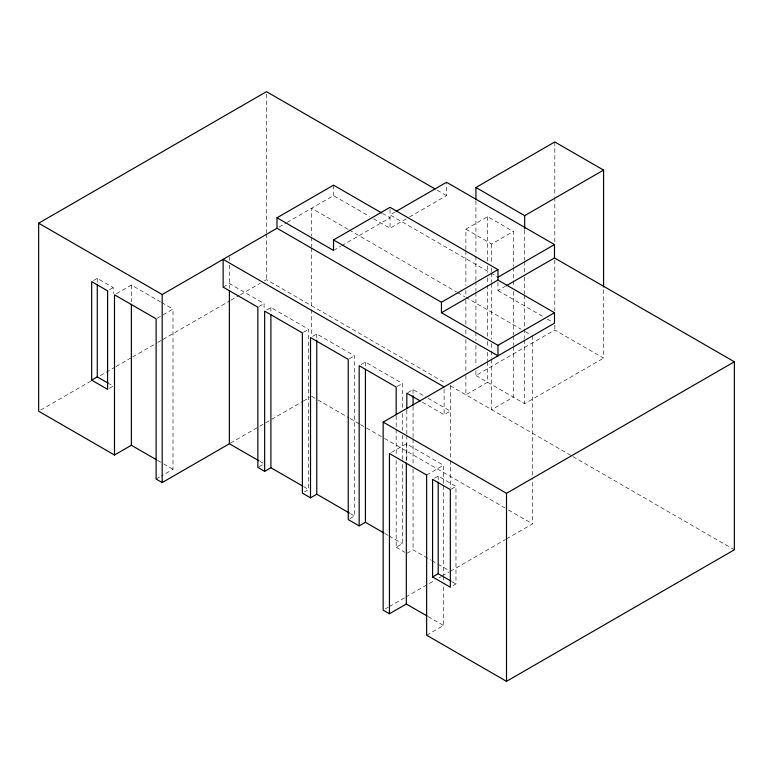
<?xml version="1.0" encoding="UTF-8"?>
<svg xmlns="http://www.w3.org/2000/svg" width="773" height="773" viewBox="0 0 773 773"><rect width="100%" height="100%" fill="white"/><g stroke="black" fill="none" stroke-linecap="round" stroke-linejoin="round"><path stroke-width="0.58" stroke-dasharray="3.87 2.9" d="M93.523 280.531L97.272 278.367L113.216 287.566L113.216 293.576M109.466 289.73L113.216 287.566M116.472 293.653L131.371 285.053L160.504 301.876M279.034 227.069L286.155 222.962M287.179 222.373L333.521 195.617L369.484 216.382M157.112 318.263L162.079 315.394M163.064 314.824L172.997 309.094L172.997 469.298L161.084 476.178M223.146 287.16L229.388 283.546L264.095 303.586L264.095 309.606M40.737 410.019L90.905 381.05M100.316 375.62L114.945 367.175M115.989 366.566L131.661 357.522M132.714 356.913L156.745 343.038M157.798 342.439L161.972 340.023M163.016 339.415L229.91 300.803M230.953 300.195L239.311 295.373M240.355 294.764L260.221 283.305M264.395 280.889L266.492 279.681L446.06 383.35M395.167 211.928L390.036 214.894L489.667 272.415M333.521 250.413L340.709 246.258M341.743 245.659L390.036 217.783L382.838 213.628M109.466 388.259L113.216 386.094L109.235 383.785M373.591 218.759L390.036 228.248L408.531 217.571M409.555 216.971L446.552 195.617L446.552 182.264M258.887 306.591L264.095 303.586M266.733 309.915L270.898 307.509L308.63 329.298L308.63 489.502L304.465 491.908M465.887 249.563L465.887 229.156L487.608 216.624L513.349 231.485L513.349 266.289M303.422 332.303L308.63 329.298M312.601 336.4L316.766 333.994L354.488 355.773L354.488 515.987L349.28 518.992M465.887 229.156L491.628 244.017L513.349 231.485M349.28 358.778L354.488 355.773M156.117 479.038L160.088 476.748M361.262 364.489L365.426 362.083L402.424 383.447L402.424 408.743M230.431 443.151L264.772 423.333M265.806 422.734L302.224 401.709M303.267 401.11L309.509 397.506M497.967 282.416L497.967 290.561L505.155 286.406M397.216 386.452L402.424 383.447M258.887 466.805L263.062 464.399M407.854 392.597L413.062 389.592L424.454 396.172M475.926 370.692L475.926 375.514L554.811 329.974L603.568 358.121L603.568 288.213M422.348 402.173L444.098 414.724L450.35 411.12L425.488 396.762M391.438 452.398L406.327 443.799L443.518 465.278L443.518 484.545M475.926 375.514L524.683 403.661L603.568 358.121M426.638 475.018L443.518 465.278M434.445 478.274L438.194 476.11L455.973 486.381L455.973 583.982L452.224 586.147M451.287 489.087L455.973 486.381M396.172 460.534L396.172 547.265L402.424 543.651L402.424 460.544M406.811 553.4L413.062 549.796L430.667 559.961M385.225 608.931L388.326 607.134M389.36 606.544L404.868 597.587M405.902 596.988L434.851 580.281M438.977 577.895L441.045 576.697M442.079 576.098L449.316 571.923M450.35 571.324L505.494 539.486M506.537 538.887L532.549 523.872L532.549 478.072M426.638 635.222L443.518 625.483L443.518 583.325M437.18 190.206L446.552 195.617M490.7 273.014L496.923 276.608M497.967 290.561L543.177 316.659M547.284 319.036L552.424 322.003M348.072 229.339L311.587 208.275L311.587 235.997M349.106 229.939L456.466 291.923M457.51 292.523L464.805 296.735M465.848 297.334L521.089 329.23M525.254 331.636L530.462 334.651M450.234 385.766L571.846 455.973M572.89 456.582L734.35 549.796M161.547 302.485L172.997 309.094M311.587 396.298L316.795 399.312M317.838 399.912L349.106 417.961M350.15 418.57L359.532 423.981M360.576 424.58L383.505 437.818M384.548 438.426L507.532 509.426M508.576 510.035L532.549 523.872M260.018 461.433L263.081 463.201M303.528 486.565L308.63 489.502M350.411 513.63L354.488 515.987M384.954 533.573L388.036 535.351M389.061 535.94L402.424 543.651M431.711 560.56L436.89 563.556M437.924 564.155L449.316 570.725M396.172 547.265L404.878 552.289M452.021 581.702L455.973 583.982M157.383 460.283L162.591 463.288M163.625 463.887L172.997 469.298M428.02 616.535L443.518 625.483M554.811 141.952L554.811 196.187M554.811 197.395L554.811 241.988M554.811 260.066L554.811 310.688M554.811 325.153L554.811 329.974M532.549 335.849L532.549 476.864M524.683 230.103L524.683 260.24M524.683 261.448L524.683 272.289M524.683 277.111L524.683 293.982M524.683 295.189L524.683 327.733M524.683 328.94L524.683 338.584M524.683 339.782L524.683 403.661M513.349 267.487L513.349 279.497M513.349 280.696L513.349 286.696M513.349 291.498L513.349 334.709M513.349 335.907L513.349 345.512M513.349 346.71L513.349 397.129L491.628 409.671L491.628 359.252M491.628 244.017L491.628 263.226M491.628 268.028L491.628 271.632M491.628 272.83L491.628 282.435M491.628 283.633L491.628 338.845M491.628 343.647L491.628 349.647M491.628 350.855L491.628 358.054M487.608 216.624L487.608 261.032M487.608 265.835L487.608 273.033M487.608 277.836L487.608 283.836M487.608 285.034L487.608 336.651M487.608 341.453L487.608 347.454M487.608 352.256L487.608 360.662M487.608 361.861L487.608 382.268L465.887 394.81L465.887 373.204M475.926 200.758L475.926 254.993M475.926 256.192L475.926 280.299M475.926 281.507L475.926 291.15M475.926 292.358L475.926 330.921M475.926 332.129L475.926 340.564M475.926 345.386L475.926 365.871M465.887 250.761L465.887 285.575M465.887 290.377L465.887 295.18M465.887 299.982L465.887 325.182M465.887 329.984L465.887 334.786M465.887 339.589L465.887 371.997M450.35 385.621L450.35 459.307M450.35 460.505L450.35 488.207M444.098 389.234L444.098 414.724M443.518 485.753L443.518 574.89M443.518 576.098L443.518 582.117M438.194 476.11L438.194 479.724M413.062 389.592L413.062 395.612M413.062 406.453L413.062 437.769M413.062 438.977L413.062 464.273M413.062 469.085L413.062 549.796M406.811 410.057L406.811 434.155M406.811 435.354L406.811 461.858M406.327 443.799L406.327 460.669M402.424 413.565L402.424 430.426M402.424 435.247L402.424 459.336M396.172 415.961L396.172 428.01M396.172 429.218L396.172 455.712M390.036 209.483L390.036 228.248M365.426 362.083L365.426 366.904M333.521 185.153L333.521 195.617M316.766 333.994L316.766 338.816M311.587 237.205L311.587 246.848M311.587 248.056L311.587 308.321M311.587 309.519L311.587 336.033M270.898 307.509L270.898 313.538M266.492 94.074L266.492 232.673M266.492 233.881L266.492 279.681M229.388 256.897L229.388 260.375M229.388 265.004L229.388 288.368M131.371 285.053L131.371 301.924M97.272 278.367L97.272 283.169"/><path stroke-width="1.16" d="M156.339 459.684L131.371 445.267L114.491 455.007L38.65 411.226L38.65 223.204L266.492 91.658L435.102 189.008M426.986 615.936L406.327 604.013L389.447 613.752L383.157 610.119L383.157 422.097L554.483 323.191L554.483 312.727L497.967 345.347L497.967 355.822L277.005 228.248L277.005 217.783L333.521 185.153L381.814 213.039M38.65 223.204L162.195 294.532L277.005 228.248M277.005 217.783L333.521 250.413L333.521 239.949L390.036 207.319L497.967 269.632L497.967 280.097L554.483 312.727M91.649 380.132L107.592 389.341L107.592 290.812L91.649 281.614L91.649 380.132L97.272 376.886L108.23 383.215M396.201 211.338L446.552 182.264L554.483 244.577L554.483 257.931L734.35 361.774L734.35 549.796L506.508 681.342L426.638 635.222L426.638 475.018L389.447 453.548L389.447 613.752M475.926 199.55L475.926 187.491L554.811 141.952L603.568 170.099L603.568 287.005M475.926 187.491L524.683 215.648L603.568 170.099M333.521 239.949L441.451 302.262L497.967 269.632M497.967 277.207L554.483 244.577M441.451 302.262L441.451 312.727L497.967 280.097M114.491 455.007L114.491 294.803L156.117 318.834L156.117 479.038L162.195 482.555L229.388 443.76L258.994 460.843M506.189 285.817L554.483 257.931M444.098 386.915L223.146 259.341L223.146 287.16L257.853 307.2L257.853 467.404L264.646 471.327L270.898 467.723L302.514 485.975M264.646 471.327L264.646 311.123L302.378 332.902L302.378 493.116L310.514 497.812L316.766 494.198L349.396 513.04M310.514 497.812L310.514 337.598L348.246 359.387L348.246 519.591L359.174 525.901L365.426 522.297L383.92 532.974M383.157 422.097L506.508 493.319L734.35 361.774M432.571 576.958L450.35 587.229L450.35 489.628L432.571 479.357L432.571 576.958L438.194 573.711L451.036 581.132M441.451 312.727L497.967 345.347M420.28 400.974L406.811 393.196L406.811 408.859M524.683 215.648L524.683 228.905M506.508 493.319L506.508 681.342M438.194 482.139L438.194 573.711M413.062 395.612L413.062 405.245M406.327 463.075L406.327 604.013M396.172 414.763L396.172 387.06L359.174 365.697L359.174 525.901M365.426 369.31L365.426 522.297M316.766 340.014L316.766 494.198M270.898 314.737L270.898 467.723M229.388 290.774L229.388 443.76M162.195 294.532L162.195 482.555M131.371 304.33L131.371 445.267M97.272 284.377L97.272 376.886"/></g></svg>
